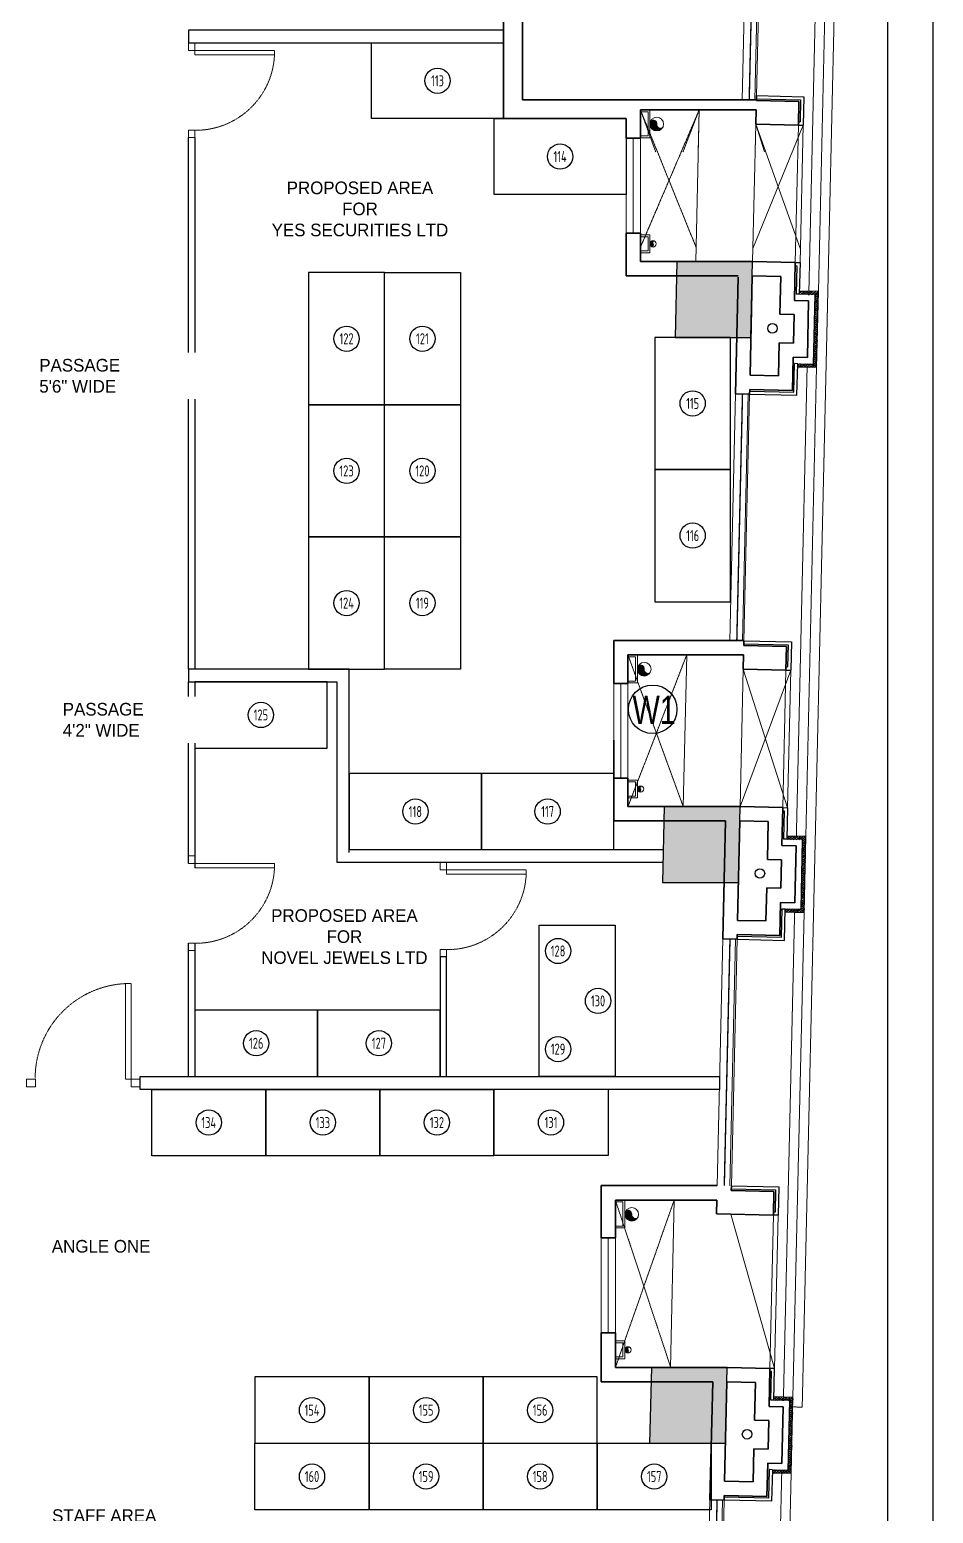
# Model space of a CAD drawing. Header units: millimetres. Extents: x 2165 to 3229, y 834 to 2305.
# Drawn here: x 2942.9 to 3228.8, y 1394.4 to 1863.9 of the extents above; entities that cross this region are included whole.
import ezdxf
from ezdxf.enums import TextEntityAlignment as Align

# ---------------------------------------------------------------- set-up
doc = ezdxf.new("R2010")
doc.units = ezdxf.units.MM
for name, pattern in [('1', [0]), ('CONTINOUS', [0]), ('DOT2', [0.125, 0, -0.125]), ('HIDDEN', [0.375, 0.25, -0.125]), ('HIDDEN2', [0.1875, 0.125, -0.0625])]:
    doc.linetypes.add(name, pattern=pattern)
for name, color, linetype, lineweight in [('-P-CIVIL', 7, 'Continuous', 0), ('-P-SSP', 230, 'Continuous', 0), ('-SRP', 4, '1', 0), ('COL HATCH', 50, 'Continuous', 9), ('FUR', 12, 'Continuous', 30), ('g-dot', 3, 'HIDDEN', 9), ('g-dw', 3, 'Continuous', 5), ('GLASS', 174, 'Continuous', 30), ('GYPSUM PARTITION', 33, 'Continuous', 30), ('text', 5, 'Continuous', 0), ('WALL', 7, 'Continuous', 35), ('WIN', 144, 'Continuous', 15)]:
    doc.layers.add(name, color=color, linetype=linetype, lineweight=lineweight)
doc.layers.add('-P-DWS', color=150, linetype='CONTINOUS', lineweight=0, true_color=0x007fff)
for name, color, linetype in [('BH', 6, 'Continuous'), ('CLADDING', 155, 'Continuous'), ('D1', 8, 'Continuous'), ('DTEXT', 6, 'Continuous'), ('HOLE', 7, 'Continuous'), ('STONE', 20, 'Continuous'), ('STR. COL', 222, 'Continuous')]:
    doc.layers.add(name, color=color, linetype=linetype)
doc.layers.add('HATCH', color=7, linetype='Continuous', true_color=0x62653e)
doc.styles.add('ROMAND', font='swisscl.ttf')
doc.styles.add('VIBRANT', font='BKANT.TTF')
doc.styles.add('YQ_TEXT', font='SUPEROS.SHX', dxfattribs={"width": 0.8, "bigfont": 'HZDX.SHX'})
pattern_1 = [(34.7235616, (-8839.4057, 1176.846), (0.434362353, 0.909370302), [1.25, -0.25, 0, -0.25])]

# ---------------------------------------------------------------- blocks, each defined once
blk = doc.blocks.new('A$C0921b901')
at = {"layer": '-P-CIVIL', "linetype": 'ByBlock'}
for p, q in [((3, 4.42, 0), (0, 4.42, 0)), ((0, -4.42, 0), (0, 4.42, 0)), ((2.41, 3.83, 0), (0, 3.83, 0)), ((2.41, -3.83, 0), (2.41, 3.83, 0)), ((3, -4.42, 0), (3, 4.42, 0)), ((2.41, -3.83, 0), (0, -3.83, 0)), ((3, -4.42, 0), (0, -4.42, 0))]:
    blk.add_line(p, q, dxfattribs=at)
blk = doc.blocks.new('*U8')
h = blk.add_hatch(color=256)
h.dxf.hatch_style = 1
h.paths.add_polyline_path([(6915.67, 3394.8, 0.414214), (6918.82, 3391.65, 0.414214), (6921.97, 3394.8, -0.645735), (6918.82, 3394.8, 0.645735)])
at = {"elevation": 0}
blk.add_lwpolyline([(6915.67, 3394.8, -0.645735), (6918.82, 3394.8, 0.645735), (6921.97, 3394.8, 0)], format="xyb", dxfattribs=at)
blk.add_circle((6918.82, 3394.8, 0), 3.15)
blk.add_arc((6917.24, 3394.09, 0), 1.73, 24.29652, 155.70348)
blk = doc.blocks.new('*U10')
h = blk.add_hatch(color=256)
h.dxf.hatch_style = 1
h.paths.add_polyline_path([(55, 30, 0.414214), (80, 55, 0.414214), (55, 81, -0.645735), (55, 55, 0.645735)])
at = {"elevation": 0}
blk.add_lwpolyline([(55, 30, -0.645735), (55, 55, 0.645735), (55, 81, 0)], format="xyb", dxfattribs=at)
blk.add_circle((55, 55), 25.4)
blk.add_arc((61, 43), 13.9, 114.2965, 245.7035)
blk = doc.blocks.new('*U13')
at = {"layer": '-P-CIVIL', "linetype": 'ByBlock'}
for p, q in [((6936.44, 3405.77, 0), (6932.66, 3405.77, 0)), ((6932.66, 3405.77, 0), (6932.66, 3403.77, 0)), ((6936.44, 3405.77, 0), (6936.44, 3403.77, 0)), ((6936.44, 3403.77, 0), (6932.66, 3403.77, 0)), ((6936.04, 3405.37, 0), (6933.06, 3405.37, 0)), ((6933.06, 3405.37, 0), (6933.06, 3403.77, 0)), ((6936.04, 3405.37, 0), (6936.04, 3403.77, 0))]:
    blk.add_line(p, q, dxfattribs=at)
blk = doc.blocks.new('A$C104176b6')
at = {"layer": 'g-dot', "color": 250, "linetype": 'HIDDEN2', "lineweight": 5}
blk.add_lwpolyline([(2, -3.84), (27.2, -3.84), (27.2, -2.4), (2, -2.4)], close=True, dxfattribs=at)
at = {"layer": 'g-dot', "color": 250, "linetype": 'DOT2', "lineweight": 5, "ltscale": 0.05}
blk.add_arc((2.23, -2.69), 25, 270, 357.3546, dxfattribs=at)
at = {"layer": 'g-dw'}
for points in [[(0, 0), (2, 0), (2, -2.4), (0, -2.4)], [(0, -27.6), (2, -27.6), (2, -30), (0, -30)]]:
    blk.add_lwpolyline(points, close=True, dxfattribs=at)

msp = doc.modelspace()

# ---------------------------------------------------------------- hatches: boundary and pattern name
at = {"layer": 'COL HATCH'}
h = msp.add_hatch(color=256, dxfattribs=at)
h.dxf.hatch_style = 1
h.paths.add_polyline_path([(3147.12, 1766.51), (3171.13, 1766.51), (3171.68, 1790.51), (3147.67, 1790.51)])
h = msp.add_hatch(color=256, dxfattribs=at)
h.dxf.hatch_style = 1
h.paths.add_polyline_path([(3143.16, 1594.01), (3167.17, 1594.01), (3167.72, 1618.01), (3143.71, 1618.01)])
h = msp.add_hatch(color=256, dxfattribs=at)
h.dxf.hatch_style = 1
h.paths.add_polyline_path([(3139.09, 1416.52), (3163.09, 1416.52), (3163.65, 1440.52), (3139.64, 1440.52)])
at = {"layer": 'HATCH'}
h = msp.add_hatch(dxfattribs=at)
h.set_pattern_fill('ANSI36', color=256, scale=4, angle=351.0415)
h.set_pattern_definition(pattern_1)
h.paths.add_polyline_path([(3186.47, 1781.17), (3186.44, 1780.17), (3191.44, 1780.05), (3190.94, 1758.06), (3185.94, 1758.17), (3185.92, 1757.17), (3191.92, 1757.04), (3192.47, 1781.03)])
h = msp.add_hatch(dxfattribs=at)
h.set_pattern_fill('ANSI36', color=256, scale=4, angle=351.0415)
h.set_pattern_definition(pattern_1)
h.paths.add_polyline_path([(3182.51, 1608.67), (3182.49, 1607.67), (3187.49, 1607.55), (3186.99, 1585.56), (3181.98, 1585.67), (3181.96, 1584.67), (3187.97, 1584.54), (3188.52, 1608.53)])
h = msp.add_hatch(dxfattribs=at)
h.set_pattern_fill('ANSI36', color=256, scale=4, angle=351.0415)
h.set_pattern_definition([(34.7235616, (-8839.52025, 1171.85536), (0.434362353, 0.909370302), [1.25, -0.25, 0, -0.25])])
h.paths.add_polyline_path([(3177.91, 1408.18), (3177.88, 1407.18), (3183.88, 1407.05), (3184.43, 1431.04), (3178.43, 1431.18), (3178.41, 1430.18), (3183.41, 1430.06), (3182.91, 1408.07)])

# ---------------------------------------------------------------- linework, layer by layer
at = {"linetype": 'Continuous', "lineweight": 30, "elevation": 0}
msp.add_lwpolyline([(3214.4, 2291.04), (2179.24, 2291.04), (2179.24, 848.7), (3214.4, 848.7)], close=True, dxfattribs=at)
at = {"layer": 'BH'}
for centre in [(3071.98, 1847.72), (3110.76, 1823.72), (3043.2, 1766.07), (3067.2, 1766.07), (3152.7, 1745.6), (3043.2, 1724.24), (3067.2, 1724.24), (3152.7, 1703.78), (3043.2, 1682.42), (3067.2, 1682.42), (3064.98, 1616.44), (3106.81, 1616.44), (3110.12, 1572.32), (3122.76, 1556.53), (3014.61, 1543.12), (3053.43, 1543.12), (3110.12, 1541.27), (2999.6, 1518.03), (3035.7, 1518.03), (3071.79, 1518.03), (3107.88, 1518.06), (3032.27, 1427.02), (3068.36, 1427.02), (3104.45, 1427.02), (3032.27, 1406.02), (3068.36, 1406.02), (3104.45, 1406.02), (3140.55, 1406.02)]:
    msp.add_circle(centre, 4, dxfattribs=at)
at = {"layer": 'CLADDING', "color": 32, "lineweight": -3}
for p, q in [((3186.44, 1780.17, 0), (3185.45, 1780.19, 0)), ((3185.94, 1758.17, 0), (3184.94, 1758.2, 0)), ((3182.49, 1607.67, 0), (3181.49, 1607.69, 0)), ((3180.98, 1585.7, 0), (3181.98, 1585.67, 0)), ((3178.41, 1430.18, 0), (3177.41, 1430.2, 0)), ((3177.91, 1408.18, 0), (3176.91, 1408.21, 0))]:
    msp.add_line(p, q, dxfattribs=at)
at = {"layer": 'CLADDING'}
for p, q in [((3188.52, 1608.53, 0), (3182.51, 1608.67, 0)), ((3187.97, 1584.54, 0), (3188.52, 1608.53, 0)), ((3181.96, 1584.67, 0), (3187.97, 1584.54, 0))]:
    msp.add_line(p, q, dxfattribs=at)
at = {"layer": 'CLADDING', "elevation": 0}
for points in [[(3185.92, 1757.17), (3191.92, 1757.04), (3192.47, 1781.03), (3186.47, 1781.17)], [(3185.94, 1758.17), (3190.94, 1758.06), (3191.44, 1780.05), (3186.44, 1780.17)], [(3181.98, 1585.67), (3186.99, 1585.56), (3187.49, 1607.55), (3182.49, 1607.67)], [(3177.88, 1407.18), (3183.88, 1407.05), (3184.43, 1431.04), (3178.43, 1431.18)], [(3177.91, 1408.18), (3182.91, 1408.07), (3183.41, 1430.06), (3178.41, 1430.18)]]:
    msp.add_lwpolyline(points, dxfattribs=at)
at = {"layer": 'D1'}
msp.add_circle((3140.06, 1648.81, 0), 7.68, dxfattribs=at)
at = {"layer": 'Defpoints', "color": 1, "linetype": 'Continuous', "lineweight": -3, "elevation": 0}
msp.add_lwpolyline([(3228.84, 2305.48), (2164.8, 2305.48), (2164.8, 834.25), (3228.84, 834.25)], close=True, dxfattribs=at)
at = {"layer": 'FUR', "elevation": 0}
for points in [[(3051.07, 1859.72), (3092.89, 1859.72), (3092.89, 1835.72), (3051.07, 1835.72)], [(3089.85, 1835.72), (3131.67, 1835.72), (3131.67, 1811.72), (3089.85, 1811.72)], [(3055.2, 1745.15), (3055.2, 1786.98), (3031.2, 1786.98), (3031.2, 1745.15)], [(3055.2, 1745.15), (3055.2, 1786.98), (3079.2, 1786.98), (3079.2, 1745.15)], [(3164.7, 1724.69), (3164.7, 1766.51), (3140.7, 1766.51), (3140.7, 1724.69)], [(3055.2, 1703.33), (3055.2, 1745.15), (3031.2, 1745.15), (3031.2, 1703.33)], [(3055.2, 1703.33), (3055.2, 1745.15), (3079.2, 1745.15), (3079.2, 1703.33)], [(3164.7, 1682.86), (3164.7, 1724.69), (3140.7, 1724.69), (3140.7, 1682.86)], [(3055.2, 1661.51), (3055.2, 1703.33), (3031.2, 1703.33), (3031.2, 1661.51)], [(3055.2, 1661.51), (3055.2, 1703.33), (3079.2, 1703.33), (3079.2, 1661.51)], [(3037.02, 1657.51), (2995.2, 1657.51), (2995.2, 1636.51), (3037.02, 1636.51)], [(3044.07, 1604.44), (3085.9, 1604.44), (3085.9, 1628.44), (3044.07, 1628.44)], [(3085.9, 1604.44), (3127.72, 1604.44), (3127.72, 1628.44), (3085.9, 1628.44)], [(3104.1, 1580.44), (3128.2, 1580.44), (3128.2, 1532.62), (3104.1, 1532.62)], [(2995.2, 1532.62), (3034.02, 1532.62), (3034.02, 1553.62), (2995.2, 1553.62)], [(3034.02, 1532.62), (3072.84, 1532.62), (3072.84, 1553.62), (3034.02, 1553.62)], [(3017.65, 1507.53), (2981.56, 1507.53), (2981.56, 1528.53), (3017.65, 1528.53)], [(3053.74, 1507.53), (3017.65, 1507.53), (3017.65, 1528.53), (3053.74, 1528.53)], [(3089.83, 1507.53), (3053.74, 1507.53), (3053.74, 1528.53), (3089.83, 1528.53)], [(3125.93, 1507.56), (3089.83, 1507.56), (3089.83, 1528.56), (3125.93, 1528.56)], [(3050.32, 1437.52), (3014.22, 1437.52), (3014.22, 1416.52), (3050.32, 1416.52)], [(3086.41, 1437.52), (3050.32, 1437.52), (3050.32, 1416.52), (3086.41, 1416.52)], [(3122.5, 1437.52), (3086.41, 1437.52), (3086.41, 1416.52), (3122.5, 1416.52)], [(3050.32, 1395.52), (3014.22, 1395.52), (3014.22, 1416.52), (3050.32, 1416.52)], [(3086.41, 1395.52), (3050.32, 1395.52), (3050.32, 1416.52), (3086.41, 1416.52)], [(3122.5, 1395.52), (3086.41, 1395.52), (3086.41, 1416.52), (3122.5, 1416.52)], [(3158.59, 1395.52), (3122.5, 1395.52), (3122.5, 1416.52), (3158.59, 1416.52)]]:
    msp.add_lwpolyline(points, close=True, dxfattribs=at)
at = {"layer": 'GLASS'}
msp.add_line((2977.9, 1532.62, 0), (2999.72, 1532.62, 0), dxfattribs=at)
at = {"layer": 'GLASS', "elevation": 0}
for points in [[(2993.2, 1661.51), (2993.2, 1829.72)], [(2995.2, 1829.72), (2995.2, 1661.51)], [(2993.2, 1600.04), (2993.2, 1657.51)], [(2995.2, 1657.51), (2995.2, 1598.6)], [(2993.2, 1532.62), (2993.2, 1574.84)], [(2995.2, 1574.84), (2995.2, 1532.62)], [(3074.84, 1532.67), (3074.84, 1570.44), (3072.84, 1570.44), (3072.84, 1532.67)]]:
    msp.add_lwpolyline(points, dxfattribs=at)
at = {"layer": 'GYPSUM PARTITION', "elevation": 0}
for points in [[(3092.89, 1863.72), (2993.2, 1863.72), (2993.2, 1859.72), (3092.89, 1859.72)], [(3044.07, 1603.44), (3044.07, 1661.51), (2993.2, 1661.51), (2993.2, 1657.51), (3040.07, 1657.51), (3040.07, 1600.44), (3143.41, 1600.44)], [(3044.07, 1604.44), (3143.46, 1604.44)]]:
    msp.add_lwpolyline(points, dxfattribs=at)
msp.add_lwpolyline([(2977.9, 1532.62), (3161.2, 1532.62), (3161.2, 1528.5), (2977.9, 1528.5)], close=True, dxfattribs=at)
at = {"layer": 'HOLE'}
for centre in [(3177.94, 1769.36, 0), (3173.99, 1596.86, 0), (3169.91, 1419.37, 0)]:
    msp.add_circle(centre, 1.5, dxfattribs=at)
at = {"layer": 'STONE', "color": 32}
for p, q in [((3172.86, 1842.01, 0), (3186.86, 1841.69, 0)), ((3172.88, 1843.01, 0), (3187.88, 1842.67, 0)), ((3186.86, 1841.69, 0), (3186.7, 1834.69, 0)), ((3187.88, 1842.67, 0), (3187.67, 1833.67, 0)), ((3186.17, 1833.7, 0), (3187.67, 1833.67, 0)), ((3186.2, 1834.7, 0), (3186.7, 1834.69, 0)), ((3184.73, 1749.2, 0), (3184.94, 1758.2, 0)), ((3185.71, 1748.18, 0), (3185.94, 1758.17, 0)), ((3170.71, 1748.52, 0), (3185.71, 1748.18, 0)), ((3170.74, 1749.52, 0), (3184.73, 1749.2, 0)), ((3168.91, 1669.51, 0), (3182.9, 1669.19, 0)), ((3168.93, 1670.51, 0), (3183.92, 1670.17, 0)), ((3182.9, 1669.19, 0), (3182.74, 1662.19, 0)), ((3183.92, 1670.17, 0), (3183.71, 1661.17, 0)), ((3182.24, 1662.2, 0), (3182.74, 1662.19, 0)), ((3182.21, 1661.2, 0), (3183.71, 1661.17, 0)), ((3180.77, 1576.7, 0), (3180.98, 1585.7, 0)), ((3181.75, 1575.68, 0), (3181.98, 1585.67, 0)), ((3166.76, 1576.02, 0), (3181.75, 1575.68, 0)), ((3166.79, 1577.02, 0), (3180.77, 1576.7, 0)), ((3164.96, 1498.01, 0), (3179.96, 1497.67, 0)), ((3164.94, 1497.01, 0), (3178.94, 1496.69, 0)), ((3178.94, 1496.69, 0), (3178.78, 1489.69, 0)), ((3179.96, 1497.67, 0), (3179.75, 1488.67, 0)), ((3179.75, 1488.67, 0), (3178.25, 1488.7, 0)), ((3178.78, 1489.69, 0), (3178.28, 1489.7, 0)), ((3177.62, 1439.2, 0), (3177.12, 1439.21, 0)), ((3178.64, 1440.17, 0), (3177.14, 1440.21, 0)), ((3177.41, 1430.2, 0), (3177.62, 1439.2, 0)), ((3178.41, 1430.18, 0), (3178.64, 1440.17, 0)), ((3176.91, 1408.21, 0), (3176.7, 1399.21, 0)), ((3177.91, 1408.18, 0), (3177.68, 1398.19, 0)), ((3176.7, 1399.21, 0), (3162.7, 1399.53, 0)), ((3177.68, 1398.19, 0), (3162.68, 1398.53, 0))]:
    msp.add_line(p, q, dxfattribs=at)
at = {"layer": 'STONE', "color": 32, "elevation": 0}
for points in [[(3185.15, 1789.2), (3185.65, 1789.19), (3185.45, 1780.19)], [(3185.17, 1790.2), (3186.67, 1790.17), (3186.44, 1780.17)], [(3181.19, 1616.7), (3181.69, 1616.69), (3181.49, 1607.69)], [(3181.22, 1617.7), (3182.72, 1617.67), (3182.49, 1607.67)]]:
    msp.add_lwpolyline(points, dxfattribs=at)
at = {"layer": 'STR. COL', "elevation": 0}
for points in [[(3147.12, 1766.51), (3171.13, 1766.51), (3171.68, 1790.51), (3147.67, 1790.51)], [(3143.16, 1594.01), (3167.17, 1594.01), (3167.72, 1618.01), (3143.71, 1618.01)], [(3139.09, 1416.52), (3163.09, 1416.52), (3163.65, 1440.52), (3139.64, 1440.52)]]:
    msp.add_lwpolyline(points, close=True, dxfattribs=at)
at = {"layer": 'WALL'}
for p, q in [((3092.89, 1931.53, 0), (3092.89, 1835.72, 0)), ((3098.89, 1931.53, 0), (3098.89, 1841.72, 0)), ((3172.88, 1843.01, 0), (3172.85, 1841.44, 0)), ((3172.85, 1841.44, 0), (3186.34, 1841.13, 0)), ((3186.34, 1841.13, 0), (3186.17, 1833.7, 0)), ((3136.17, 1829.51, 0), (3136.17, 1838.51, 0)), ((3172.78, 1838.51, 0), (3136.17, 1838.51, 0)), ((3136.17, 1829.51, 0), (3136.17, 1838.51, 0)), ((3172.68, 1834.01, 0), (3172.78, 1838.51, 0)), ((3172.68, 1834.01, 0), (3172.78, 1838.51, 0)), ((3131.67, 1829.51, 0), (3131.67, 1835.72, 0)), ((3131.67, 1829.51, 0), (3131.67, 1835.72, 0)), ((3172.68, 1834.01, 0), (3186.17, 1833.7, 0)), ((3131.67, 1829.51, 0), (3136.17, 1829.51, 0)), ((3131.67, 1829.51, 0), (3136.17, 1829.51, 0)), ((3131.67, 1786.01, 0), (3131.67, 1799.51, 0)), ((3131.67, 1799.51, 0), (3136.17, 1799.51, 0)), ((3136.17, 1790.51, 0), (3136.17, 1799.51, 0)), ((3171.68, 1790.51, 0), (3136.17, 1790.51, 0)), ((3185.17, 1790.2, 0), (3171.68, 1790.51, 0)), ((3184.9, 1778.2, 0), (3185.17, 1790.2, 0)), ((3167.07, 1786.01, 0), (3131.67, 1786.01, 0)), ((3167.06, 1785.6, 0), (3166.22, 1748.62, 0)), ((3170.85, 1754.52, 0), (3171.57, 1786.01, 0)), ((3180.57, 1785.8, 0), (3171.57, 1786.01, 0)), ((3180.3, 1773.81, 0), (3180.57, 1785.8, 0)), ((3184.9, 1778.2, 0), (3189.4, 1778.1, 0)), ((3188.99, 1760.1, 0), (3189.4, 1778.1, 0)), ((3180.3, 1773.81, 0), (3184.8, 1773.7, 0)), ((3184.59, 1764.71, 0), (3184.8, 1773.7, 0)), ((3179.85, 1754.31, 0), (3180.09, 1764.81, 0)), ((3180.09, 1764.81, 0), (3184.59, 1764.71, 0)), ((3184.25, 1749.71, 0), (3184.49, 1760.21, 0)), ((3184.49, 1760.21, 0), (3188.99, 1760.1, 0)), ((3170.85, 1754.52, 0), (3179.85, 1754.31, 0)), ((3166.22, 1748.62, 0), (3170.71, 1748.52, 0)), ((3170.71, 1748.52, 0), (3170.75, 1750.02, 0)), ((3170.75, 1750.02, 0), (3184.25, 1749.71, 0)), ((3127.72, 1670.61, 0), (3168.83, 1670.61, 0)), ((3127.72, 1657.01, 0), (3127.72, 1670.61, 0)), ((3168.93, 1670.51, 0), (3168.9, 1669.01, 0)), ((3168.9, 1669.01, 0), (3182.39, 1668.7, 0)), ((3182.39, 1668.7, 0), (3182.21, 1661.2, 0)), ((3132.22, 1666.01, 0), (3168.83, 1666.01, 0)), ((3132.22, 1657.01, 0), (3132.22, 1666.01, 0)), ((3168.82, 1666.01, 0), (3168.72, 1661.51, 0)), ((3168.72, 1661.51, 0), (3182.21, 1661.2, 0)), ((3127.72, 1657.01, 0), (3132.22, 1657.01, 0)), ((3127.72, 1613.51, 0), (3127.72, 1639.01, 0)), ((3127.72, 1627.01, 0), (3132.22, 1627.01, 0)), ((3132.22, 1618.01, 0), (3132.22, 1627.01, 0)), ((3167.72, 1618.01, 0), (3132.22, 1618.01, 0)), ((3181.22, 1617.7, 0), (3167.72, 1618.01, 0)), ((3180.94, 1605.7, 0), (3181.22, 1617.7, 0)), ((3163.11, 1613.51, 0), (3127.72, 1613.51, 0)), ((3163.11, 1613.51, 0), (3162.26, 1576.12, 0)), ((3166.9, 1582.02, 0), (3167.62, 1613.51, 0)), ((3176.61, 1613.3, 0), (3167.62, 1613.51, 0)), ((3176.34, 1601.31, 0), (3176.61, 1613.3, 0)), ((3180.85, 1601.2, 0), (3176.34, 1601.31, 0)), ((3180.64, 1592.21, 0), (3180.85, 1601.2, 0)), ((3180.94, 1605.7, 0), (3185.45, 1605.6, 0)), ((3185.04, 1587.6, 0), (3185.45, 1605.6, 0)), ((3175.89, 1581.81, 0), (3176.13, 1592.31, 0)), ((3176.13, 1592.31, 0), (3180.64, 1592.21, 0)), ((3180.29, 1577.21, 0), (3180.53, 1587.71, 0)), ((3180.53, 1587.71, 0), (3185.04, 1587.6, 0)), ((3166.9, 1582.02, 0), (3175.89, 1581.81, 0)), ((3162.26, 1576.12, 0), (3166.76, 1576.02, 0)), ((3166.76, 1576.02, 0), (3166.8, 1577.52, 0)), ((3166.8, 1577.52, 0), (3180.29, 1577.21, 0)), ((3123.75, 1498.11, 0), (3160.36, 1498.11, 0)), ((3123.75, 1481.51, 0), (3123.75, 1498.11, 0)), ((3164.93, 1496.51, 0), (3164.96, 1498.01, 0)), ((3128.25, 1493.51, 0), (3160.36, 1493.51, 0)), ((3128.25, 1481.51, 0), (3128.25, 1493.51, 0)), ((3160.26, 1489.12, 0), (3160.36, 1493.51, 0)), ((3164.93, 1496.51, 0), (3178.43, 1496.2, 0)), ((3178.43, 1496.2, 0), (3178.25, 1488.7, 0)), ((3160.26, 1489.12, 0), (3178.25, 1488.7, 0)), ((3123.75, 1481.51, 0), (3128.25, 1481.51, 0)), ((3123.75, 1436.02, 0), (3123.75, 1451.51, 0)), ((3123.75, 1451.51, 0), (3128.25, 1451.51, 0)), ((3128.25, 1440.52, 0), (3128.25, 1451.51, 0)), ((3163.65, 1440.52, 0), (3128.25, 1440.52, 0)), ((3177.14, 1440.21, 0), (3163.65, 1440.52, 0)), ((3176.87, 1428.21, 0), (3177.14, 1440.21, 0)), ((3159.04, 1436.02, 0), (3123.75, 1436.02, 0)), ((3159.04, 1436.02, 0), (3158.18, 1398.63, 0)), ((3163.54, 1436.02, 0), (3162.82, 1404.53, 0)), ((3172.54, 1435.81, 0), (3163.54, 1436.02, 0)), ((3172.26, 1423.82, 0), (3172.54, 1435.81, 0)), ((3176.87, 1428.21, 0), (3181.37, 1428.11, 0)), ((3180.95, 1410.11, 0), (3181.37, 1428.11, 0)), ((3176.76, 1423.71, 0), (3172.26, 1423.82, 0)), ((3176.56, 1414.72, 0), (3176.76, 1423.71, 0)), ((3171.82, 1404.32, 0), (3172.06, 1414.82, 0)), ((3172.06, 1414.82, 0), (3176.56, 1414.72, 0)), ((3176.21, 1399.72, 0), (3176.45, 1410.22, 0)), ((3176.45, 1410.22, 0), (3180.95, 1410.11, 0)), ((3171.82, 1404.32, 0), (3162.82, 1404.53, 0)), ((3162.68, 1398.53, 0), (3162.72, 1400.03, 0)), ((3176.21, 1399.72, 0), (3162.72, 1400.03, 0)), ((3158.18, 1398.63, 0), (3162.68, 1398.53, 0))]:
    msp.add_line(p, q, dxfattribs=at)
at = {"layer": 'WALL', "elevation": 0}
for points in [[(3098.89, 1841.72), (3131.73, 1841.72), (3131.73, 1841.72)], [(3172.82, 1841.72), (3131.73, 1841.72), (3131.73, 1841.72)], [(3092.89, 1835.72), (3131.67, 1835.72)]]:
    msp.add_lwpolyline(points, dxfattribs=at)
at = {"layer": 'WIN', "color": 116, "linetype": 'HIDDEN', "ltscale": 0.5}
for p, q in [((3201.51, 2044.37, 0), (3187.36, 1427.97, 0)), ((3189.47, 1781.1, 0), (3193.08, 1938.64, 0)), ((3185.51, 1608.6, 0), (3188.92, 1757.11, 0)), ((3184.96, 1584.61, 0), (3181.43, 1431.11, 0)), ((3184.36, 1428.04, 0), (3187.36, 1427.97, 0)), ((3180.88, 1407.11, 0), (3177.3, 1251.15, 0))]:
    msp.add_line(p, q, dxfattribs=at)
at = {"layer": 'WIN', "ltscale": 0.5}
for p, q in [((3192.47, 1781.03, 0), (3196.08, 1938.57, 0)), ((3188.51, 1608.53, 0), (3191.92, 1757.04, 0)), ((3187.96, 1584.54, 0), (3184.43, 1431.04, 0)), ((3183.88, 1407.05, 0), (3180.3, 1251.09, 0))]:
    msp.add_line(p, q, dxfattribs=at)
at = {"layer": 'WIN'}
for p, q in [((3170.38, 1930.16, 0), (3168.35, 1841.72, 0)), ((3172.35, 1841.72, 0), (3174.38, 1930.07, 0)), ((3172.88, 1843.01, 0), (3174.88, 1930.06, 0)), ((3154.78, 1838.51, 0), (3153.67, 1790.51, 0)), ((3154.78, 1838.51, 0), (3154.47, 1825.25, 0)), ((3172.68, 1834.01, 0), (3171.68, 1790.51, 0)), ((3172.68, 1834.01, 0), (3172.48, 1825.25, 0)), ((3131.67, 1829.51, 0), (3131.67, 1799.51, 0)), ((3131.67, 1829.51, 0), (3131.67, 1825.25, 0)), ((3133.92, 1829.51, 0), (3133.92, 1799.51, 0)), ((3133.92, 1829.51, 0), (3133.92, 1825.25, 0)), ((3136.17, 1829.51, 0), (3136.17, 1799.51, 0)), ((3136.17, 1829.51, 0), (3136.17, 1825.25, 0)), ((3166.22, 1748.62, 0), (3164.42, 1670.51, 0)), ((3170.21, 1748.53, 0), (3168.42, 1670.52, 0)), ((3170.71, 1748.52, 0), (3168.92, 1670.51, 0)), ((3150.82, 1666.01, 0), (3149.71, 1618.01, 0)), ((3168.72, 1661.51, 0), (3167.72, 1618.01, 0)), ((3127.72, 1657.01, 0), (3127.72, 1627.01, 0)), ((3129.97, 1657.01, 0), (3129.97, 1627.01, 0)), ((3132.22, 1657.01, 0), (3132.22, 1627.01, 0)), ((3162.26, 1576.12, 0), (3160.46, 1498.01, 0)), ((3166.26, 1576.03, 0), (3164.47, 1498.02, 0)), ((3166.76, 1576.02, 0), (3164.97, 1498.01, 0)), ((3146.86, 1493.51, 0), (3145.64, 1440.52, 0)), ((3123.75, 1481.51, 0), (3123.75, 1451.51, 0)), ((3126, 1481.51, 0), (3126, 1451.51, 0)), ((3128.25, 1481.51, 0), (3128.25, 1451.51, 0)), ((3158.18, 1398.63, 0), (3156.7, 1334.15, 0)), ((3162.18, 1398.54, 0), (3160.7, 1334.06, 0)), ((3162.68, 1398.53, 0), (3161.2, 1334.05, 0))]:
    msp.add_line(p, q, dxfattribs=at)
at = {"layer": 'WIN', "linetype": 'HIDDEN2'}
for p, q in [((3136.17, 1795.01, 0), (3154.78, 1838.51, 0)), ((3153.78, 1795.03, 0), (3136.17, 1838.51, 0)), ((3141.01, 1825.25, 0), (3136.17, 1838.51, 0)), ((3149.64, 1825.25, 0), (3154.78, 1838.51, 0)), ((3132.22, 1666.01, 0), (3149.71, 1618.01, 0)), ((3150.82, 1666.01, 0), (3132.22, 1618.01, 0)), ((3128.25, 1440.52, 0), (3146.86, 1493.51, 0)), ((3128.25, 1493.51, 0), (3145.76, 1440.52, 0))]:
    msp.add_line(p, q, dxfattribs=at)
at = {"layer": 'WIN', "linetype": 'Continuous'}
for p, q in [((3171.77, 1794.63, 0), (3187.67, 1833.67, 0)), ((3172.68, 1834.01, 0), (3186.77, 1794.41, 0)), ((3172.68, 1834.01, 0), (3175.47, 1825.25, 0)), ((3167.72, 1618.01, 0), (3183.71, 1661.17, 0)), ((3168.72, 1661.51, 0), (3182.72, 1617.67, 0))]:
    msp.add_line(p, q, dxfattribs=at)
at = {"layer": 'WIN', "color": 6}
for p, q in [((3185.17, 1790.2, 0), (3186.17, 1833.7, 0)), ((3186.67, 1790.17, 0), (3187.67, 1833.67, 0)), ((3181.22, 1617.7, 0), (3182.21, 1661.2, 0)), ((3182.72, 1617.67, 0), (3183.71, 1661.17, 0)), ((3177.14, 1440.21, 0), (3178.25, 1488.7, 0)), ((3178.64, 1440.17, 0), (3179.75, 1488.67, 0))]:
    msp.add_line(p, q, dxfattribs=at)
at = {"layer": 'WIN', "color": 8, "linetype": 'Continuous'}
msp.add_line((3178.64, 1440.17, 0), (3164.76, 1489.01, 0), dxfattribs=at)
at = {"layer": 'WIN', "color": 6, "const_width": 0.437, "elevation": 0}
for points in [[(3172.63, 1930.11), (3170.6, 1841.72)], [(3168.47, 1748.57), (3166.67, 1670.56)], [(3164.51, 1576.07), (3162.71, 1498.01)], [(3160.43, 1398.58), (3158.95, 1334.1)]]:
    msp.add_lwpolyline(points, dxfattribs=at)

# ---------------------------------------------------------------- block references
at = {"layer": '-P-CIVIL', "xscale": -1.500000000039883, "yscale": 1.500000000039883, "zscale": 1.500000000039883, "rotation": 270.0056637828693}
for p in [(-1968.45, -8606.25, 0.05), (-1972.4, -8778.75, 0.05), (-1976.37, -8956.24, 0.05)]:
    msp.add_blockref('*U13', p, dxfattribs=at)
at = {"layer": '-P-DWS', "xscale": -0.03937272727605919, "yscale": 0.03937272727605919, "zscale": 0.03937272727605919, "rotation": 330.1591880306926}
for p in [(3140.97, 1793.14, 0.05), (3137.01, 1620.64, 0.05), (3133.05, 1443.15, 0.05)]:
    msp.add_blockref('*U10', p, dxfattribs=at)
at = {"layer": '-P-SSP', "xscale": 0.6875000000182799, "yscale": 0.6875000000182799, "zscale": 0.6875000000182799, "rotation": 330.1591880074818}
for p in [(-2146.01, 2176.4, 0), (-2146.01, 2176.4, 0), (-2149.96, 2003.9, 0), (-2153.93, 1831.4, 0)]:
    msp.add_blockref('*U8', p, dxfattribs=at)
at = {"layer": '-SRP', "lineweight": -3}
for p in [(3136.17, 1834.08, 0), (3136.17, 1834.08, 0), (3132.22, 1661.58, 0), (3128.25, 1489.08, 0)]:
    msp.add_blockref('A$C0921b901', p, dxfattribs=at)
for p in [(2993.2, 1859.72, 0), (2993.2, 1602.44, 0), (3072.84, 1600.44, 0)]:
    msp.add_blockref('A$C104176b6', p)
at = {"xscale": -1.199996748444003, "yscale": 1.199996748444003, "zscale": 1.199996748444003, "rotation": 270}
msp.add_blockref('A$C104176b6', (2977.9, 1529.36, 0), dxfattribs=at)

# ---------------------------------------------------------------- texts
at = {"layer": 'BH', "style": 'YQ_TEXT', "width": 0.8}
for s, p in [('113', (3071.98, 1847.72)), ('114', (3110.76, 1823.72)), ('122', (3043.2, 1766.07)), ('121', (3067.2, 1766.07)), ('115', (3152.7, 1745.6)), ('123', (3043.2, 1724.24)), ('120', (3067.2, 1724.24)), ('116', (3152.7, 1703.78)), ('124', (3043.2, 1682.42)), ('119', (3067.2, 1682.42)), ('118', (3064.98, 1616.44)), ('117', (3106.81, 1616.44)), ('128', (3110.12, 1572.32)), ('130', (3122.76, 1556.53)), ('126', (3014.61, 1543.12)), ('127', (3053.43, 1543.12)), ('129', (3110.12, 1541.27)), ('134', (2999.6, 1518.03)), ('133', (3035.7, 1518.03)), ('132', (3071.79, 1518.03)), ('131', (3107.88, 1518.06)), ('154', (3032.27, 1427.02)), ('155', (3068.36, 1427.02)), ('156', (3104.45, 1427.02)), ('160', (3032.27, 1406.02)), ('159', (3068.36, 1406.02)), ('158', (3104.45, 1406.02)), ('157', (3140.55, 1406.02))]:
    msp.add_text(s, height=3.5, dxfattribs=at).set_placement(p, align=Align.MIDDLE)
at = {"layer": 'DTEXT', "style": 'ROMAND'}
msp.add_text('W1', height=8.925, dxfattribs=at).set_placement((3133.67, 1644.15, 0))
at = {"layer": 'text', "char_height": 4, "width": 77.9066, "attachment_point": 1, "style": 'VIBRANT'}
for s, insert in [('\\pxqc;PROPOSED AREA \\PFOR \\PYES SECURITIES LTD', (3008.49, 1815.82, 0)), ('\\pxqc;PROPOSED AREA \\PFOR \\PNOVEL JEWELS LTD', (3003.57, 1585.54, 0)), ('\\pxqc;ANGLE ONE', (2926.6, 1480.87)), ('STAFF AREA\\P28\'-6" X 33\'-9"', (2950.03, 1395.64, 0))]:
    msp.add_mtext(s, dxfattribs=dict(at, insert=insert))

# ---------------------------------------------------------------- next in the draw order: texts
at = {"layer": 'text', "char_height": 4, "width": 77.9066, "attachment_point": 1, "style": 'VIBRANT', "bg_fill": 2}
for s, insert in [('PASSAGE\\P5\'6" WIDE', (2945.98, 1759.68, 0)), ('PASSAGE\\P4\'2" WIDE', (2953.41, 1650.83, 0))]:
    msp.add_mtext(s, dxfattribs=dict(at, insert=insert))

# ---------------------------------------------------------------- next in the draw order: linework, layer by layer
at = {"layer": 'BH'}
msp.add_circle((3016.11, 1647.01), 4, dxfattribs=at)

# ---------------------------------------------------------------- next in the draw order: texts
at = {"layer": 'BH', "style": 'YQ_TEXT', "width": 0.8}
msp.add_text('125', height=3.5, dxfattribs=at).set_placement((3016.11, 1647.01), align=Align.MIDDLE)

doc.saveas('drawing.dxf')
